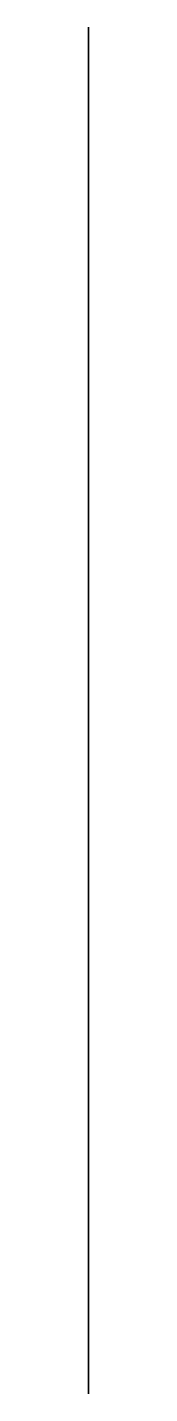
# Model space of a CAD drawing. Header units: centimetres. Extents: x 0 to 0, y -6.2 to 6.9.
import ezdxf

# ---------------------------------------------------------------- set-up
doc = ezdxf.new("R2010")
doc.units = ezdxf.units.CM
doc.header["$MEASUREMENT"] = 0
doc.layers.add('rear 2 v11_Sketch1', color=7, linetype='Continuous')

msp = doc.modelspace()

# ---------------------------------------------------------------- linework, layer by layer
at = {"layer": 'rear 2 v11_Sketch1'}
for p, q in [((0, 6.85, -3), (0, 6.25, -3)), ((0, 6.85, 1), (0, 6.25, 1)), ((0, 6.25, -1), (0, 6.85, -1)), ((0, 6.85, -1), (0, 6.85, -3)), ((0, 6.25, 3), (0, 6.85, 3)), ((0, 6.85, 3), (0, 6.85, 1)), ((0, 6.25, -3.8), (0, -6.25, -3.8)), ((0, 6.25, -3), (0, 6.25, -3.8)), ((0, 6.25, 3), (0, 6.25, -3)), ((0, 6.25, 3.8), (0, 6.25, 3)), ((0, 6.25, 1), (0, 6.25, 1)), ((0, 6.25, -1), (0, 6.25, -1)), ((0, -6.25, 3.8), (0, 6.25, 3.8)), ((0, -5.45, 3), (0, 5.45, 3)), ((0, 5.45, 3), (0, 5.45, -3)), ((0, 5.45, -3), (0, -5.45, -3)), ((0, 3, 4.4), (0, 5, 4.4)), ((0, 5, 4.4), (0, 5, 3.8)), ((0, 3, 3.8), (0, 3, 4.4)), ((0, 2.25, 3), (0, 2.25, -3)), ((0, -1, 4.4), (0, 1, 4.4)), ((0, 1, 4.4), (0, 1, 3.8)), ((0, -1, 3.8), (0, -1, 4.4)), ((0, -2.25, 3), (0, -2.25, -3)), ((0, -5, 4.4), (0, -3, 4.4)), ((0, -3, 4.4), (0, -3, 3.8)), ((0, -5, 3.8), (0, -5, 4.4)), ((0, -5.45, -3), (0, -5.45, 3)), ((0, -6.25, -3.8), (0, -6.25, 3.8))]:
    msp.add_line(p, q, dxfattribs=at)
at = {"layer": 'rear 2 v11_Sketch1', "extrusion": (1, 0, 0)}
msp.add_circle((0, 0), 0.725, dxfattribs=at)
at = {"layer": 'rear 2 v11_Sketch1'}
msp.add_point((0, 0), dxfattribs=at)

doc.saveas('drawing.dxf')
